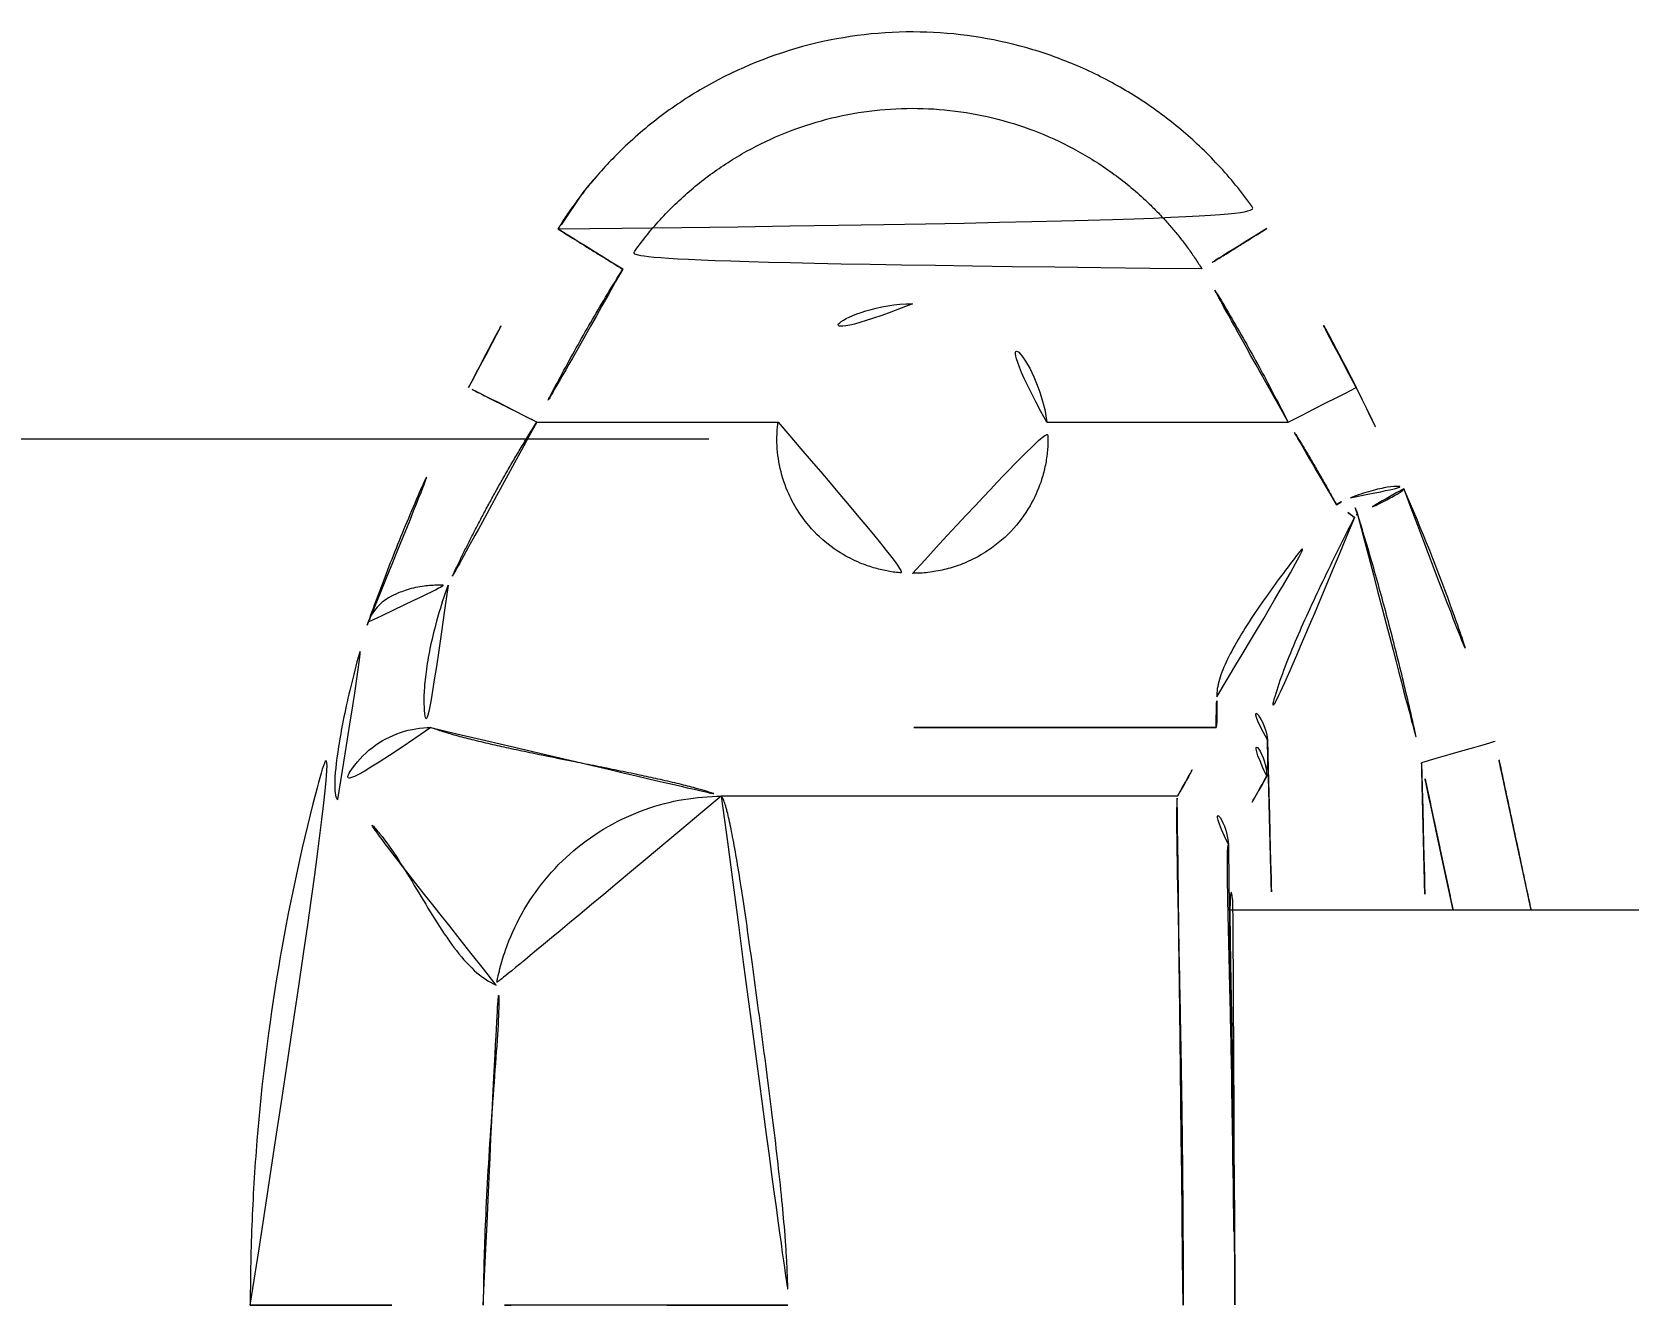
# Model space of a CAD drawing. Extents: x 16296660632 to 16296677930, y -37409619871 to -37409616275.
# Drawn here: x 16296677172.02 to 16296677203.36, y -37409616599.1 to -37409616574.1 of the extents above; entities that cross this region are included whole.
import ezdxf

# ---------------------------------------------------------------- set-up
doc = ezdxf.new("R2010")
doc.units = 0
doc.header["$LTSCALE"] = 10
doc.header["$MEASUREMENT"] = 0
doc.header["$PDMODE"] = 3
doc.header["$PDSIZE"] = -10
doc.layers.get('0').update_dxf_attribs({"linetype": 'CONTINUOUS'})
doc.layers.get('DEFPOINTS').update_dxf_attribs({"linetype": 'CONTINUOUS'})
doc.styles.add('Daelim Dimension', font='NanumGothic.ttf')
doc.dimstyles.new('DEFAULT', dxfattribs={"dimscale": 2, "dimtxt": 2, "dimasz": 2, "dimexe": 0, "dimexo": 2, "dimgap": 1, "dimtad": 1, "dimdec": 1, "dimzin": 9, "dimdsep": 46, "dimtxsty": 'Daelim Dimension', "dimcen": 0.5, "dimclrd": 252, "dimclre": 252, "dimclrt": 3, "dimadec": 1, "dimazin": 0, "dimtfac": 1, "dimtdec": 1, "dimtix": 1, "dimtmove": 0, "dimatfit": 3, "dimfxl": 1, "dimtolj": 1, "dimtzin": 1, "dimlwd": 9, "dimlwe": 9, "dimarcsym": 0})

# ---------------------------------------------------------------- blocks, each defined once
blk = doc.blocks.new('*D5')
at = {"color": 5, "lineweight": 9, "transparency": 16777216}
for p, q in [((16296677185.30537, -37409616582.09799), (16296677159.76819, -37409616582.09799)), ((16296677159.76819, -37409616586.09799), (16296677159.76819, -37409616612.09404)), ((16296677185.30537, -37409616616.09404), (16296677159.76819, -37409616616.09404))]:
    blk.add_line(p, q, dxfattribs=at)
at = {"color": 5, "transparency": 16777216}
for points in [[(16296677159.10153, -37409616586.09799), (16296677160.43486, -37409616586.09799), (16296677159.76819, -37409616582.09799)], [(16296677159.10153, -37409616612.09404), (16296677160.43486, -37409616612.09404), (16296677159.76819, -37409616616.09404)]]:
    blk.add_solid(points, dxfattribs=at)
at = {"layer": 'DEFPOINTS', "color": 0, "transparency": 16777216}
for p in [(16296677189.30537, -37409616582.09799), (16296677159.76819, -37409616616.09404), (16296677189.30537, -37409616616.09404)]:
    blk.add_point(p, dxfattribs=at)
at = {"color": 7, "transparency": 16777216, "insert": (16296677153.40768, -37409616599.09602), "char_height": 8, "attachment_point": 5, "rotation": 90, "style": 'Daelim Dimension'}
blk.add_mtext('\\A1;34', dxfattribs=at)

msp = doc.modelspace()

# ---------------------------------------------------------------- linework, layer by layer
at = {"color": 2, "linetype": 'Continuous', "lineweight": 15}
for p, q in [((16296677181.931419, -37409616581.760681), (16296677186.666519, -37409616581.760681)), ((16296677191.94421, -37409616581.760681), (16296677196.6793, -37409616581.760674))]:
    msp.add_line(p, q, dxfattribs=at)
at = {"color": 7, "linetype": 'Continuous', "lineweight": 15}
for p, q in [((16296677194.50975, -37409616589.106583), (16296677185.552879, -37409616589.106583)), ((16296677700.36727, -37409616591.3452), (16296677195.541599, -37409616591.3452))]:
    msp.add_line(p, q, dxfattribs=at)
at = {"color": 7, "linetype": 'Continuous', "lineweight": 15, "flags": 128}
msp.add_lwpolyline([(16296677183.016041, -37409616577.039551), (16296677183.01968, -37409616577.034592), (16296677183.02808, -37409616577.022461), (16296677183.03059, -37409616577.017838), (16296677183.029631, -37409616577.018311), (16296677183.02713, -37409616577.020653), (16296677183.02319, -37409616577.024841), (16296677183.017771, -37409616577.030899), (16296677183.00239, -37409616577.048653), (16296677182.981171, -37409616577.074013), (16296677182.83675, -37409616577.255768), (16296677182.409269, -37409616577.886368)], dxfattribs=at)
at = {"color": 2, "linetype": 'Continuous', "lineweight": 15, "flags": 128}
for points in [[(16296677196.67927, -37409616581.760674), (16296677196.94058, -37409616581.628883), (16296677197.191811, -37409616581.502136), (16296677197.423321, -37409616581.38533), (16296677197.62627, -37409616581.282959), (16296677197.79287, -37409616581.198936), (16296677197.916611, -37409616581.136513), (16296677197.99284, -37409616581.098068), (16296677198.01853, -37409616581.085083)], [(16296677200.74395, -37409616588.033997), (16296677200.71624, -37409616588.041962), (16296677200.63422, -37409616588.065582), (16296677200.500999, -37409616588.103943), (16296677200.32177, -37409616588.155548), (16296677200.103319, -37409616588.21843), (16296677199.854111, -37409616588.290192), (16296677199.583691, -37409616588.368042), (16296677199.302469, -37409616588.449013)]]:
    msp.add_lwpolyline(points, dxfattribs=at)
at = {"color": 7, "linetype": 'Continuous', "lineweight": 15}
for centre, radius, start, end in [((16296677162.305389, -37409616599.100883), 39.999985, 26.7689492, 31.9049037), ((16296677189.30537, -37409616582.097992), 2.660317, 90, 172.7156931), ((16296677189.30537, -37409616582.097992), 2.660317, 7.2843069, 90), ((16296677195.292391, -37409616587.051857), 4.349695, 51.7655518, 57.499141), ((16296677195.2656, -37409616588.758682), 1.0002, 2.8057608, 89.9814219), ((16296677194.509371, -37409616590.106888), 1.0003, 3.1476231, 89.9797826)]:
    msp.add_arc(centre, radius, start, end, dxfattribs=at)
at = {"color": 2, "linetype": 'Continuous', "lineweight": 15}
for centre, radius, start, end in [((16296677195.141769, -37409616584.644867), 3.096352, 20.3911229, 26.8639588), ((16296677195.326691, -37409616588.109497), 0.956333, 6.4341133, 92.8918748)]:
    msp.add_arc(centre, radius, start, end, dxfattribs=at)
at = {"color": 7, "linetype": 'Continuous', "lineweight": 15}
for points, knots in [([(16296677182.343109, -37409616577.968292), (16296677182.39373, -37409616577.889038), (16296677182.494261, -37409616577.731659), (16296677182.65325, -37409616577.503464), (16296677182.817381, -37409616577.283691), (16296677183.02128, -37409616577.029251), (16296677183.269911, -37409616576.744186), (16296677183.715429, -37409616576.285316), (16296677184.359091, -37409616575.732178), (16296677185.5574, -37409616574.945038), (16296677187.25699, -37409616574.258873), (16296677189.432329, -37409616574.00647), (16296677191.203609, -37409616574.270287), (16296677192.499149, -37409616574.726669), (16296677193.38726, -37409616575.166054), (16296677194.20912, -37409616575.704857), (16296677194.840179, -37409616576.234543), (16296677195.31259, -37409616576.711411), (16296677195.65505, -37409616577.103943), (16296677195.97534, -37409616577.518944), (16296677196.16658, -37409616577.812737), (16296677196.26273, -37409616577.960457)], [0, 0, 0, 0, 0.016995383, 0.033747857, 0.050250629, 0.066559436, 0.092667609, 0.118576298, 0.182110154, 0.245559463, 0.377134059, 0.509073297, 0.636816021, 0.696851585, 0.756832207, 0.81542485, 0.874060355, 0.905356641, 0.936662782, 0.968156697, 1, 1, 1, 1]), ([(16296677194.989189, -37409616578.753433), (16296677194.94553, -37409616578.685059), (16296677194.858351, -37409616578.548508), (16296677194.71854, -37409616578.350082), (16296677194.57246, -37409616578.156921), (16296677194.419439, -37409616577.969437), (16296677194.259649, -37409616577.787537), (16296677194.09306, -37409616577.611221), (16296677193.87672, -37409616577.398216), (16296677193.605169, -37409616577.155899), (16296677193.16, -37409616576.80661), (16296677192.562719, -37409616576.425232), (16296677191.794081, -37409616576.060043), (16296677190.71722, -37409616575.708389), (16296677189.30064, -37409616575.52803), (16296677187.8848, -37409616575.710297), (16296677186.808929, -37409616576.063393), (16296677186.04129, -37409616576.429367), (16296677185.32519, -37409616576.88826), (16296677184.782061, -37409616577.344093), (16296677184.38464, -37409616577.746628), (16296677184.106859, -37409616578.067017), (16296677183.848289, -37409616578.403717), (16296677183.694349, -37409616578.641342), (16296677183.617201, -37409616578.760437)], [0, 0, 0, 0, 0.017938858, 0.035816401, 0.053655977, 0.071481084, 0.089315276, 0.107182073, 0.125104865, 0.15643627, 0.187599133, 0.250153106, 0.312684072, 0.375261884, 0.50007301, 0.624880257, 0.687342911, 0.749889614, 0.812405031, 0.874922207, 0.906220376, 0.937415304, 0.968633201, 1, 1, 1, 1]), ([(16296677183.617201, -37409616578.760437), (16296677183.516821, -37409616578.923309), (16296677183.316111, -37409616579.248993), (16296677183.024361, -37409616579.743057), (16296677182.7395, -37409616580.240982), (16296677182.462379, -37409616580.74324), (16296677182.19212, -37409616581.249397), (16296677182.018339, -37409616581.59024), (16296677181.931431, -37409616581.760681)], [0, 0, 0, 0, 0.166724221, 0.333376099, 0.499992615, 0.666610773, 0.833267576, 1, 1, 1, 1]), ([(16296677196.6793, -37409616581.760674), (16296677196.59218, -37409616581.589813), (16296677196.41798, -37409616581.248177), (16296677196.14706, -37409616580.740829), (16296677195.86923, -37409616580.237396), (16296677195.58363, -37409616579.738327), (16296677195.2911, -37409616579.243118), (16296677195.08984, -37409616578.916687), (16296677194.98918, -37409616578.753448)], [0, 0, 0, 0, 0.166728622, 0.333382909, 0.500000015, 0.666617118, 0.833271395, 1, 1, 1, 1]), ([(16296677178.598909, -37409616585.75087), (16296677178.72113, -37409616585.405647), (16296677178.853901, -37409616585.045578), (16296677179.145, -37409616584.293213), (16296677179.303511, -37409616583.900627), (16296677179.80654, -37409616582.712631), (16296677180.17944, -37409616581.903267), (16296677180.59218, -37409616581.085098)], [0, 0, 0, 0, 0.25, 0.25, 0.5, 0.5, 1, 1, 1, 1]), ([(16296677181.931431, -37409616581.760681), (16296677181.879101, -37409616581.844269), (16296677181.77512, -37409616582.010353), (16296677181.623779, -37409616582.259644), (16296677181.47716, -37409616582.506447), (16296677181.335489, -37409616582.750549), (16296677181.198721, -37409616582.991493), (16296677181.06686, -37409616583.228912), (16296677180.939911, -37409616583.462463), (16296677180.817869, -37409616583.691833), (16296677180.700729, -37409616583.916702), (16296677180.588511, -37409616584.136749), (16296677180.481171, -37409616584.35173), (16296677180.37883, -37409616584.56131), (16296677180.281111, -37409616584.765556), (16296677180.219521, -37409616584.898071), (16296677180.188931, -37409616584.963898)], [0, 0, 0, 0, 0.077697296, 0.154383093, 0.230067895, 0.30476263, 0.378478668, 0.451227836, 0.523022438, 0.593875277, 0.663799673, 0.732809484, 0.800919125, 0.868143591, 0.934498477, 1, 1, 1, 1]), ([(16296677186.666519, -37409616581.760681), (16296677186.66221, -37409616581.798157), (16296677186.653589, -37409616581.872971), (16296677186.64683, -37409616581.985573), (16296677186.641911, -37409616582.230797), (16296677186.681009, -37409616582.62001), (16296677186.827869, -37409616583.093567), (16296677187.07159, -37409616583.556396), (16296677187.41206, -37409616583.977722), (16296677187.83954, -37409616584.314484), (16296677188.227209, -37409616584.513496), (16296677188.536591, -37409616584.623283), (16296677188.796301, -37409616584.686218), (16296677189.052509, -37409616584.72403), (16296677189.222111, -37409616584.728592), (16296677189.30537, -37409616584.730827)], [0, 0, 0, 0, 0.024739545, 0.049403371, 0.073999464, 0.185835893, 0.305229338, 0.401845629, 0.537691598, 0.670522016, 0.768862281, 0.829977818, 0.888775387, 0.94539715, 1, 1, 1, 1]), ([(16296677189.30537, -37409616584.730827), (16296677189.35585, -37409616584.730011), (16296677189.458031, -37409616584.728348), (16296677189.612511, -37409616584.714661), (16296677189.769409, -37409616584.692108), (16296677189.928101, -37409616584.659348), (16296677190.087879, -37409616584.616089), (16296677190.24798, -37409616584.561798), (16296677190.48875, -37409616584.46257), (16296677190.863979, -37409616584.255188), (16296677191.302731, -37409616583.875229), (16296677191.646271, -37409616583.386871), (16296677191.83033, -37409616582.953888), (16296677191.91967, -37409616582.608147), (16296677191.95998, -37409616582.3237), (16296677191.971201, -37409616582.040077), (16296677191.953159, -37409616581.853317), (16296677191.94421, -37409616581.760681)], [0, 0, 0, 0, 0.033112333, 0.067022869, 0.101769861, 0.137389178, 0.173914446, 0.211377172, 0.249806895, 0.347873738, 0.499863105, 0.640333366, 0.749627704, 0.813938747, 0.877028525, 0.939009201, 1, 1, 1, 1]), ([(16296677197.62957, -37409616583.383423), (16296677197.589741, -37409616583.310364), (16296677197.509319, -37409616583.162872), (16296677197.38377, -37409616582.938828), (16296677197.25325, -37409616582.710426), (16296677197.117451, -37409616582.477921), (16296677196.976419, -37409616582.241638), (16296677196.830351, -37409616582.00177), (16296677196.72995, -37409616581.841522), (16296677196.6793, -37409616581.760674)], [0, 0, 0, 0, 0.135084747, 0.272726124, 0.41294576, 0.555764112, 0.70120054, 0.849273379, 1, 1, 1, 1]), ([(16296677198.953091, -37409616583.071404), (16296677199.30411, -37409616583.873917), (16296677199.62941, -37409616584.689423), (16296677200.226879, -37409616586.344193), (16296677200.499069, -37409616587.183456), (16296677200.74395, -37409616588.033997)], [0, 0, 0, 0, 0.5, 0.5, 1, 1, 1, 1]), ([(16296677198.044109, -37409616583.566017), (16296677198.0945, -37409616583.730667), (16296677198.196301, -37409616584.063278), (16296677198.34433, -37409616584.569817), (16296677198.49044, -37409616585.088242), (16296677198.63389, -37409616585.618759), (16296677198.774549, -37409616586.161331), (16296677198.91226, -37409616586.715973), (16296677199.046671, -37409616587.282639), (16296677199.178459, -37409616587.861237), (16296677199.260889, -37409616588.251877), (16296677199.3025, -37409616588.449013)], [0, 0, 0, 0, 0.102651614, 0.207378311, 0.314198822, 0.423131421, 0.534193766, 0.647402786, 0.762774588, 0.880286821, 1, 1, 1, 1]), ([(16296677180.188931, -37409616584.963898), (16296677180.117081, -37409616585.167427), (16296677180.05582, -37409616585.360931), (16296677179.94858, -37409616585.735779), (16296677179.90357, -37409616585.914612), (16296677179.829809, -37409616586.250076), (16296677179.80077, -37409616586.407494), (16296677179.756081, -37409616586.701523), (16296677179.740391, -37409616586.838654), (16296677179.712429, -37409616587.208366), (16296677179.71892, -37409616587.399658), (16296677179.764179, -37409616587.668716), (16296677179.803289, -37409616587.745148), (16296677179.850269, -37409616587.75853)], [0, 0, 0, 0, 0.125, 0.125, 0.25, 0.25, 0.375, 0.375, 0.5, 0.5, 0.75, 0.75, 1, 1, 1, 1]), ([(16296677176.305401, -37409616599.100861), (16296677176.30549, -37409616598.990677), (16296677176.30582, -37409616598.880386), (16296677176.30674, -37409616598.769867), (16296677176.307871, -37409616598.633476), (16296677176.3097, -37409616598.496811), (16296677176.312229, -37409616598.359879), (16296677176.31731, -37409616598.085999), (16296677176.32522, -37409616597.811043), (16296677176.336029, -37409616597.535057), (16296677176.357651, -37409616596.983124), (16296677176.390881, -37409616596.427147), (16296677176.436239, -37409616595.867798), (16296677176.52696, -37409616594.7491), (16296677176.666229, -37409616593.616821), (16296677176.85763, -37409616592.476967), (16296677177.04903, -37409616591.337112), (16296677177.29258, -37409616590.189682), (16296677177.590891, -37409616589.041557), (16296677177.87632, -37409616587.943069), (16296677178.21191, -37409616586.843948), (16296677178.5989, -37409616585.75087)], [0.083450854, 0.083450854, 0.083450854, 0.083450854, 0.439927538, 0.439927538, 0.439927538, 0.879855076, 0.879855076, 0.879855076, 1.759710152, 1.759710152, 1.759710152, 3.519420303, 3.519420303, 3.519420303, 7.038840607, 7.038840607, 7.038840607, 10.55826091, 10.55826091, 10.55826091, 13.925596759, 13.925596759, 13.925596759, 13.925596759]), ([(16296677178.623779, -37409616585.684021), (16296677178.62006, -37409616585.693649), (16296677178.611719, -37409616585.715157), (16296677178.60347, -37409616585.738159), (16296677178.598909, -37409616585.75087)], [0, 0, 0, 0, 0.447159017, 1, 1, 1, 1]), ([(16296677185.552891, -37409616589.106583), (16296677185.311649, -37409616589.107063), (16296677185.06324, -37409616589.127136), (16296677184.812481, -37409616589.169662), (16296677184.561729, -37409616589.212196), (16296677184.30867, -37409616589.277222), (16296677184.059349, -37409616589.365883), (16296677183.81003, -37409616589.454536), (16296677183.56451, -37409616589.566887), (16296677183.32925, -37409616589.701828), (16296677183.09399, -37409616589.836777), (16296677182.86907, -37409616589.994324), (16296677182.660351, -37409616590.171051), (16296677182.45162, -37409616590.347794), (16296677182.25914, -37409616590.543671), (16296677182.087191, -37409616590.753448), (16296677181.915239, -37409616590.963226), (16296677181.76383, -37409616591.186813), (16296677181.63504, -37409616591.418007), (16296677181.50626, -37409616591.649231), (16296677181.40008, -37409616591.88797), (16296677181.31633, -37409616592.128128), (16296677181.27446, -37409616592.248207), (16296677181.238159, -37409616592.368652), (16296677181.20723, -37409616592.488747), (16296677181.191759, -37409616592.548798), (16296677181.177641, -37409616592.60878), (16296677181.16482, -37409616592.668587), (16296677181.158409, -37409616592.698486), (16296677181.15233, -37409616592.728363), (16296677181.14657, -37409616592.758179), (16296677181.143021, -37409616592.776573), (16296677181.139629, -37409616592.794922), (16296677181.136299, -37409616592.813263)], [0, 0, 0, 0, 0.788474888, 0.788474888, 0.788474888, 1.576949776, 1.576949776, 1.576949776, 2.365424664, 2.365424664, 2.365424664, 3.153899551, 3.153899551, 3.153899551, 3.942374439, 3.942374439, 3.942374439, 4.730849327, 4.730849327, 4.730849327, 5.519324215, 5.519324215, 5.519324215, 5.913561659, 5.913561659, 5.913561659, 6.110680381, 6.110680381, 6.110680381, 6.209239742, 6.209239742, 6.209239742, 6.270015431, 6.270015431, 6.270015431, 6.270015431]), ([(16296677195.508141, -37409616590.051964), (16296677195.49931, -37409616590.067642), (16296677195.49369, -37409616590.139801), (16296677195.488621, -37409616590.396942), (16296677195.48922, -37409616590.57872), (16296677195.49395, -37409616590.92778), (16296677195.49617, -37409616591.056961), (16296677195.50173, -37409616591.341522), (16296677195.5051, -37409616591.497711), (16296677195.51642, -37409616591.996521), (16296677195.5256, -37409616592.371094), (16296677195.54542, -37409616593.203117), (16296677195.556141, -37409616593.665283), (16296677195.576321, -37409616594.637558), (16296677195.585859, -37409616595.150597), (16296677195.598141, -37409616595.961166), (16296677195.6019, -37409616596.239441), (16296677195.608431, -37409616596.798607), (16296677195.611219, -37409616597.080582), (16296677195.61799, -37409616597.933517), (16296677195.62039, -37409616598.511703), (16296677195.62039, -37409616599.098938)], [0, 0, 0, 0, 0.125, 0.125, 0.25, 0.25, 0.3125, 0.3125, 0.375, 0.375, 0.5, 0.5, 0.625, 0.625, 0.75, 0.75, 0.8125, 0.8125, 0.875, 0.875, 1, 1, 1, 1]), ([(16296677180.880011, -37409616599.097313), (16296677180.88006, -37409616598.881447), (16296677180.88266, -37409616598.666367), (16296677180.893311, -37409616598.19046), (16296677180.901369, -37409616597.931549), (16296677180.92417, -37409616597.359451), (16296677180.939011, -37409616597.044327), (16296677180.97644, -37409616596.36496), (16296677180.998819, -37409616596.008957), (16296677181.048071, -37409616595.294113), (16296677181.075081, -37409616594.933029), (16296677181.12534, -37409616594.263412), (16296677181.148451, -37409616593.955856), (16296677181.180281, -37409616593.430908), (16296677181.188709, -37409616593.213417), (16296677181.18152, -37409616592.911926), (16296677181.166, -37409616592.825287), (16296677181.13628, -37409616592.813263)], [0, 0, 0, 0, 0.125, 0.125, 0.25, 0.25, 0.375, 0.375, 0.5, 0.5, 0.625, 0.625, 0.75, 0.75, 0.875, 0.875, 1, 1, 1, 1])]:
    msp.add_open_spline(points, degree=3, knots=knots, dxfattribs=at)
at = {"color": 2, "linetype": 'Continuous', "lineweight": 15}
for points, knots in [([(16296677183.617201, -37409616578.760437), (16296677183.583321, -37409616578.739273), (16296677183.516319, -37409616578.697388), (16296677183.41753, -37409616578.635361), (16296677183.32144, -37409616578.575623), (16296677183.228149, -37409616578.518188), (16296677183.08868, -37409616578.4319), (16296677182.910351, -37409616578.321823), (16296677182.713881, -37409616578.198227), (16296677182.552231, -37409616578.098938), (16296677182.45266, -37409616578.036118), (16296677182.39621, -37409616578.001404), (16296677182.365971, -37409616577.982597), (16296677182.34783, -37409616577.970573), (16296677182.34473, -37409616577.96907), (16296677182.343109, -37409616577.968292)], [0, 0, 0, 0, 0.05092383, 0.100712635, 0.149532879, 0.197693769, 0.245562887, 0.371947633, 0.49746951, 0.624046435, 0.74991053, 0.812944013, 0.87505968, 0.934138453, 1, 1, 1, 1]), ([(16296677196.26273, -37409616577.960457), (16296677196.261339, -37409616577.961258), (16296677196.25868, -37409616577.962769), (16296677196.24295, -37409616577.972923), (16296677196.21512, -37409616577.989929), (16296677196.160219, -37409616578.024368), (16296677196.061411, -37409616578.08577), (16296677195.89534, -37409616578.189163), (16296677195.69306, -37409616578.315407), (16296677195.468781, -37409616578.455147), (16296677195.230459, -37409616578.601898), (16296677195.070881, -37409616578.702133), (16296677194.989189, -37409616578.753433)], [0, 0, 0, 0, 0.060649709, 0.116619362, 0.176777496, 0.240238783, 0.369995436, 0.50015434, 0.630258264, 0.760047671, 0.877167276, 1, 1, 1, 1]), ([(16296677181.931431, -37409616581.760681), (16296677181.77359, -37409616581.681061), (16296677181.60331, -37409616581.595169), (16296677181.2736, -37409616581.428848), (16296677181.115191, -37409616581.348923), (16296677180.853689, -37409616581.21701), (16296677180.75148, -37409616581.165451), (16296677180.620951, -37409616581.099609), (16296677180.59218, -37409616581.085098), (16296677180.59218, -37409616581.085098)], [0, 0, 0, 0, 0.25, 0.25, 0.5, 0.5, 0.75, 0.75, 1, 1, 1, 1]), ([(16296677197.90399, -37409616583.245697), (16296677198.04656, -37409616583.193947), (16296677198.17972, -37409616583.150848), (16296677198.427509, -37409616583.081131), (16296677198.537121, -37409616583.05603), (16296677198.72401, -37409616583.025528), (16296677198.799179, -37409616583.020538), (16296677198.908331, -37409616583.030884), (16296677198.94224, -37409616583.04657), (16296677198.953091, -37409616583.071404)], [0, 0, 0, 0, 0.25, 0.25, 0.5, 0.5, 0.75, 0.75, 1, 1, 1, 1]), ([(16296677198.953091, -37409616583.071404), (16296677198.956791, -37409616583.079857), (16296677198.937901, -37409616583.098503), (16296677198.857321, -37409616583.153458), (16296677198.79586, -37409616583.189789), (16296677198.63418, -37409616583.277924), (16296677198.53581, -37409616583.32872), (16296677198.307079, -37409616583.442017), (16296677198.1814, -37409616583.502228), (16296677198.0441, -37409616583.566017)], [0, 0, 0, 0, 0.25, 0.25, 0.5, 0.5, 0.75, 0.75, 1, 1, 1, 1]), ([(16296677195.27844, -37409616587.154388), (16296677195.276421, -37409616587.052139), (16296677195.295731, -37409616586.939346), (16296677195.36861, -37409616586.693878), (16296677195.422661, -37409616586.560516), (16296677195.62739, -37409616586.135437), (16296677195.815029, -37409616585.827301), (16296677196.14806, -37409616585.331741), (16296677196.267441, -37409616585.161743), (16296677196.51556, -37409616584.818939), (16296677196.644951, -37409616584.645172), (16296677197.046289, -37409616584.116821), (16296677197.33128, -37409616583.755203), (16296677197.62957, -37409616583.383423)], [0, 0, 0, 0, 0.125, 0.125, 0.25, 0.25, 0.5, 0.5, 0.625, 0.625, 0.75, 0.75, 1, 1, 1, 1]), ([(16296677197.98431, -37409616583.635239), (16296677197.76606, -37409616584.064774), (16296677197.557659, -37409616584.482643), (16296677197.26445, -37409616585.093369), (16296677197.169979, -37409616585.29425), (16296677196.98896, -37409616585.690659), (16296677196.901939, -37409616585.887299), (16296677196.65951, -37409616586.460693), (16296677196.523371, -37409616586.817467), (16296677196.32711, -37409616587.474693), (16296677196.27087, -37409616587.762848), (16296677196.277, -37409616588.002327)], [0, 0, 0, 0, 0.25, 0.25, 0.375, 0.375, 0.5, 0.5, 0.75, 0.75, 1, 1, 1, 1]), ([(16296677178.623791, -37409616585.684021), (16296677178.629009, -37409616585.671158), (16296677178.6408, -37409616585.642059), (16296677178.66177, -37409616585.597137), (16296677178.69496, -37409616585.534119), (16296677178.756161, -37409616585.438889), (16296677178.86116, -37409616585.322403), (16296677179.017071, -37409616585.208588), (16296677179.184509, -37409616585.126389), (16296677179.40184, -37409616585.042526), (16296677179.609529, -37409616584.99472), (16296677179.82159, -37409616584.970261), (16296677179.95587, -37409616584.962357), (16296677180.076969, -37409616584.960457), (16296677180.1532, -37409616584.962799), (16296677180.188931, -37409616584.963898)], [0, 0, 0, 0, 0.021973958, 0.049702648, 0.083459093, 0.145280632, 0.253413905, 0.375927351, 0.50020581, 0.575039963, 0.753086445, 0.825534659, 0.890711288, 0.948783438, 1, 1, 1, 1]), ([(16296677178.0266, -37409616589.173737), (16296677177.982849, -37409616589.157204), (16296677177.96122, -37409616589.053101), (16296677177.964569, -37409616588.695976), (16296677177.98941, -37409616588.443771), (16296677178.063219, -37409616587.973709), (16296677178.09416, -37409616587.800636), (16296677178.16798, -37409616587.430862), (16296677178.210699, -37409616587.235092), (16296677178.307911, -37409616586.823936), (16296677178.36237, -37409616586.608612), (16296677178.48415, -37409616586.158073), (16296677178.551411, -37409616585.92305), (16296677178.623791, -37409616585.684021)], [0, 0, 0, 0, 0.25, 0.25, 0.5, 0.5, 0.625, 0.625, 0.75, 0.75, 0.875, 0.875, 1, 1, 1, 1]), ([(16296677195.26593, -37409616587.758476), (16296677195.26729, -37409616587.755432), (16296677195.27, -37409616587.749313), (16296677195.273359, -37409616587.728233), (16296677195.27619, -37409616587.698639), (16296677195.27845, -37409616587.659882), (16296677195.280161, -37409616587.612411), (16296677195.2813, -37409616587.556351), (16296677195.28187, -37409616587.491959), (16296677195.281891, -37409616587.419487), (16296677195.28133, -37409616587.33902), (16296677195.280251, -37409616587.251503), (16296677195.279039, -37409616587.186691), (16296677195.27844, -37409616587.154388)], [0, 0, 0, 0, 0.093361314, 0.186230671, 0.278608559, 0.370495473, 0.461891919, 0.552798407, 0.643215458, 0.733143601, 0.822583373, 0.911535321, 1, 1, 1, 1]), ([(16296677179.850269, -37409616587.75853), (16296677179.65802, -37409616587.759521), (16296677179.455669, -37409616587.789352), (16296677179.060129, -37409616587.921371), (16296677178.867781, -37409616588.023071), (16296677178.52845, -37409616588.286423), (16296677178.38201, -37409616588.447617), (16296677178.15535, -37409616588.798431), (16296677178.075781, -37409616588.987381), (16296677178.0266, -37409616589.173737)], [0, 0, 0, 0, 0.25, 0.25, 0.5, 0.5, 0.75, 0.75, 1, 1, 1, 1]), ([(16296677179.85026, -37409616587.758499), (16296677179.888081, -37409616587.772202), (16296677179.964411, -37409616587.799873), (16296677180.09339, -37409616587.841713), (16296677180.234171, -37409616587.884293), (16296677180.432329, -37409616587.940163), (16296677180.705561, -37409616588.010803), (16296677181.055401, -37409616588.093643), (16296677181.439899, -37409616588.178741), (16296677181.97193, -37409616588.29097), (16296677182.53805, -37409616588.404541), (16296677183.1005, -37409616588.516708), (16296677183.526291, -37409616588.602547), (16296677183.93177, -37409616588.686707), (16296677184.32505, -37409616588.771927), (16296677184.68181, -37409616588.854462), (16296677184.98127, -37409616588.930038), (16296677185.21471, -37409616588.995247), (16296677185.39867, -37409616589.051529), (16296677185.502081, -37409616589.088463), (16296677185.552891, -37409616589.106583)], [0, 0, 0, 0, 0.030380156, 0.061319628, 0.092819781, 0.124881907, 0.185385817, 0.249835125, 0.309204154, 0.374875296, 0.499975371, 0.562532541, 0.625084216, 0.69143262, 0.750142877, 0.814931388, 0.875112208, 0.918155799, 0.959783838, 1, 1, 1, 1]), ([(16296677196.277, -37409616588.002327), (16296677196.280781, -37409616588.222847), (16296677196.281401, -37409616588.391312), (16296677196.277161, -37409616588.628143), (16296677196.27223, -37409616588.696243), (16296677196.264629, -37409616588.709732)], [0, 0, 0, 0, 0.5, 0.5, 1, 1, 1, 1]), ([(16296677181.136299, -37409616592.813263), (16296677180.83522, -37409616592.691513), (16296677180.56176, -37409616592.416199), (16296677180.047951, -37409616591.732773), (16296677179.807871, -37409616591.325928), (16296677179.33243, -37409616590.535889), (16296677179.097019, -37409616590.153427), (16296677178.594589, -37409616589.52919), (16296677178.327259, -37409616589.288544), (16296677178.02659, -37409616589.173721)], [0, 0, 0, 0, 0.25, 0.25, 0.5, 0.5, 0.75, 0.75, 1, 1, 1, 1]), ([(16296677185.552891, -37409616589.106583), (16296677185.55694, -37409616589.110092), (16296677185.56513, -37409616589.117188), (16296677185.57906, -37409616589.13945), (16296677185.594351, -37409616589.171066), (16296677185.61113, -37409616589.213562), (16296677185.62936, -37409616589.267326), (16296677185.64905, -37409616589.333107), (16296677185.68611, -37409616589.470322), (16296677185.744061, -37409616589.727966), (16296677185.82707, -37409616590.172882), (16296677185.91902, -37409616590.725708), (16296677186.048861, -37409616591.579361), (16296677186.2232, -37409616592.834778), (16296677186.41293, -37409616594.254044), (16296677186.55699, -37409616595.394493), (16296677186.657141, -37409616596.218536), (16296677186.74139, -37409616596.991226), (16296677186.797991, -37409616597.615387), (16296677186.830009, -37409616598.076134), (16296677186.848289, -37409616598.422607), (16296677186.86001, -37409616598.760452), (16296677186.86161, -37409616598.986359), (16296677186.8624, -37409616599.097473)], [0, 0, 0, 0, 0.019126725, 0.03873346, 0.058820473, 0.079388009, 0.100436299, 0.121965557, 0.143975984, 0.215994613, 0.28806847, 0.357206565, 0.429801434, 0.567607378, 0.696159469, 0.755821712, 0.811282879, 0.866109974, 0.911012104, 0.934431579, 0.956228634, 0.978469048, 1, 1, 1, 1]), ([(16296677194.62047, -37409616599.099297), (16296677194.62043, -37409616598.990334), (16296677194.62034, -37409616598.770767), (16296677194.619671, -37409616598.439438), (16296677194.618601, -37409616598.10408), (16296677194.617081, -37409616597.765121), (16296677194.615141, -37409616597.423019), (16296677194.612761, -37409616597.078262), (16296677194.609949, -37409616596.731369), (16296677194.60672, -37409616596.382874), (16296677194.60305, -37409616596.033371), (16296677194.598949, -37409616595.683472), (16296677194.592381, -37409616595.177994), (16296677194.581909, -37409616594.481483), (16296677194.567261, -37409616593.64772), (16296677194.551729, -37409616592.843643), (16296677194.530411, -37409616591.848251), (16296677194.50758, -37409616590.810608), (16296677194.49478, -37409616590.081299), (16296677194.49123, -37409616589.695343), (16296677194.490959, -37409616589.492722), (16296677194.49263, -37409616589.332291), (16296677194.49629, -37409616589.214523), (16296677194.50176, -37409616589.135101), (16296677194.507099, -37409616589.116058), (16296677194.50975, -37409616589.106583)], [0, 0, 0, 0, 0.021191985, 0.042692812, 0.064502516, 0.086621129, 0.109048681, 0.131785203, 0.154830721, 0.178185265, 0.201848858, 0.225821527, 0.250103295, 0.30716661, 0.374658787, 0.437299244, 0.499939847, 0.632596694, 0.749374368, 0.792132905, 0.834495894, 0.876463708, 0.918036731, 0.959215359, 1, 1, 1, 1]), ([(16296677195.634399, -37409616599.0952), (16296677195.633301, -37409616598.588699), (16296677195.63101, -37409616597.533707), (16296677195.618191, -37409616596.286789), (16296677195.604139, -37409616595.313461), (16296677195.59161, -37409616594.530502), (16296677195.578369, -37409616593.898193), (16296677195.57259, -37409616593.50354), (16296677195.56937, -37409616593.401428), (16296677195.56937, -37409616593.389572), (16296677195.56937, -37409616593.389557), (16296677195.56937, -37409616593.389542), (16296677195.56937, -37409616593.389481), (16296677195.56937, -37409616593.389389), (16296677195.56937, -37409616593.389214), (16296677195.56937, -37409616593.388817), (16296677195.569389, -37409616593.388062), (16296677195.569269, -37409616593.386551), (16296677195.56925, -37409616593.383499), (16296677195.569189, -37409616593.377441), (16296677195.56885, -37409616593.365341), (16296677195.56842, -37409616593.341278), (16296677195.567499, -37409616593.293671), (16296677195.56572, -37409616593.2005), (16296677195.56218, -37409616593.022217), (16296677195.556021, -37409616592.696854), (16296677195.546261, -37409616592.16217), (16296677195.537399, -37409616591.553772), (16296677195.540279, -37409616591.097092), (16296677195.558559, -37409616590.957893), (16296677195.58403, -37409616591.036148), (16296677195.606039, -37409616591.268967), (16296677195.613239, -37409616591.3452)], [0, 0, 0, 0, 0.101510866, 0.21143434, 0.259050133, 0.316766503, 0.393117567, 0.419927185, 0.423055811, 0.423056608, 0.423057507, 0.423059453, 0.423063157, 0.42307091, 0.423086327, 0.423116898, 0.42317839, 0.423301351, 0.423546825, 0.424037721, 0.425018464, 0.426976632, 0.430879356, 0.438629296, 0.453908013, 0.483578663, 0.539368623, 0.636729969, 0.744608345, 0.85021084, 0.950950089, 1, 1, 1, 1]), ([(16296677176.305401, -37409616599.100861), (16296677176.97241, -37409616599.100304), (16296677177.680969, -37409616599.099731), (16296677179.19906, -37409616599.098557), (16296677180.008511, -37409616599.097931), (16296677180.880051, -37409616599.097313)], [0, 0, 0, 0, 0.5, 0.5, 1, 1, 1, 1]), ([(16296677186.8624, -37409616599.097473), (16296677186.182739, -37409616599.096916), (16296677185.45463, -37409616599.096443), (16296677184.39463, -37409616599.095901), (16296677184.04731, -37409616599.095757), (16296677183.38596, -37409616599.095573), (16296677183.07206, -37409616599.095497), (16296677182.496889, -37409616599.09549), (16296677182.235729, -37409616599.09552), (16296677181.779381, -37409616599.095688), (16296677181.58423, -37409616599.09581), (16296677181.105579, -37409616599.096283), (16296677180.931721, -37409616599.096764), (16296677180.880011, -37409616599.097313)], [0, 0, 0, 0, 0.25, 0.25, 0.375, 0.375, 0.5, 0.5, 0.625, 0.625, 0.75, 0.75, 1, 1, 1, 1])]:
    msp.add_open_spline(points, degree=3, knots=knots, dxfattribs=at)
at = {"color": 7, "linetype": 'Continuous', "lineweight": 15}
for points, degree in [([(16296677180.59218, -37409616581.085098), (16296677181.1271, -37409616580.024719), (16296677181.71273, -37409616578.981903), (16296677182.34333, -37409616577.96843)], 3), ([(16296677198.018539, -37409616581.085083), (16296677198.35449, -37409616581.751038), (16296677198.66544, -37409616582.413727), (16296677198.953091, -37409616583.071404)], 3), ([(16296677198.044109, -37409616583.566017), (16296677198.019199, -37409616583.579391), (16296677197.99954, -37409616583.60527), (16296677197.98431, -37409616583.635239)], 3), ([(16296677195.26593, -37409616587.758476), (16296677190.12738, -37409616587.758499), (16296677184.988819, -37409616587.758499), (16296677179.850269, -37409616587.758499)], 3), ([(16296677196.277, -37409616588.002327), (16296677196.36235, -37409616591.3452)], 1), ([(16296677201.45068, -37409616591.3452), (16296677200.74395, -37409616588.033997)], 1), ([(16296677199.92033, -37409616591.3452), (16296677199.302469, -37409616588.449013)], 1)]:
    msp.add_open_spline(points, degree=degree, dxfattribs=at)
at = {"color": 2, "linetype": 'Continuous', "lineweight": 15}
for points, degree in [([(16296677197.62957, -37409616583.383423), (16296677197.70911, -37409616583.332207), (16296677197.80188, -37409616583.282761), (16296677197.90399, -37409616583.245697)], 3), ([(16296677194.50975, -37409616589.106583), (16296677194.76181, -37409616588.657227), (16296677195.01387, -37409616588.207863), (16296677195.26593, -37409616587.758476)], 3), ([(16296677199.302469, -37409616588.449013), (16296677199.372511, -37409616591.3452)], 1), ([(16296677196.264629, -37409616588.709732), (16296677196.012199, -37409616589.157387), (16296677195.76, -37409616589.604858), (16296677195.508141, -37409616590.051964)], 3)]:
    msp.add_open_spline(points, degree=degree, dxfattribs=at)

# ---------------------------------------------------------------- dimensions: what is measured, and where the dimension line sits
dim = msp.add_linear_dim(base=(16296677159.76819, -37409616616.09404), p1=(16296677189.30537, -37409616582.097992), p2=(16296677189.30537, -37409616616.09404), angle=90, dimstyle='DEFAULT', override={"dimtxt": 4, "dimclrd": 5, "dimclre": 5, "dimclrt": 7})
dim.commit()
dim.dimension.update_dxf_attribs({"geometry": '*D5', "text_midpoint": (16296677153.407681, -37409616599.096024)})

doc.saveas('drawing.dxf')
